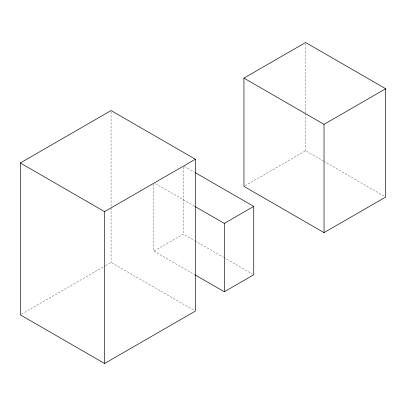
<?xml version="1.0" encoding="UTF-8"?>
<svg xmlns="http://www.w3.org/2000/svg" width="406" height="406" viewBox="0 0 406 406"><rect width="100%" height="100%" fill="white"/><g stroke="black" fill="none" stroke-linecap="round" stroke-linejoin="round"><path stroke-width="0.3" stroke-dasharray="2.03 1.52" d="M21.396 314.193L105.058 265.889M105.606 265.575L111.077 262.418L194.271 310.448M245.031 185.765L305.611 150.788L323.166 160.923M153.859 184.004L153.859 251.101L183.299 234.105L194.22 240.408M323.714 161.238L384.604 196.392M184.39 166.369L194.22 172.048M155.498 183.685L194.271 206.07M194.768 240.728L223.163 257.12M223.711 257.434L252.654 274.146M153.859 251.101L194.271 274.431M305.611 43.777L305.611 112.797M305.611 113.431L305.611 150.788M183.299 167.008L183.299 234.105M111.077 111.828L111.077 207.37M111.077 208.004L111.077 262.418"/><path stroke-width="0.61" d="M20.3 162.973L111.077 110.564L195.367 159.228L195.367 311.082L104.591 363.492L20.3 314.828L20.3 162.973L104.591 211.638L195.367 159.228M243.94 78.114L305.611 42.508L385.7 88.747L385.7 197.027L324.029 232.633L243.94 186.395L243.94 78.114L324.029 124.353L385.7 88.747M194.819 206.385L224.305 223.407L253.745 206.41L253.745 274.776L224.305 291.772L194.819 274.75M195.311 172.677L253.745 206.41M324.029 124.353L324.029 232.633M224.305 223.407L224.305 291.772M104.591 211.638L104.591 363.492"/></g></svg>
